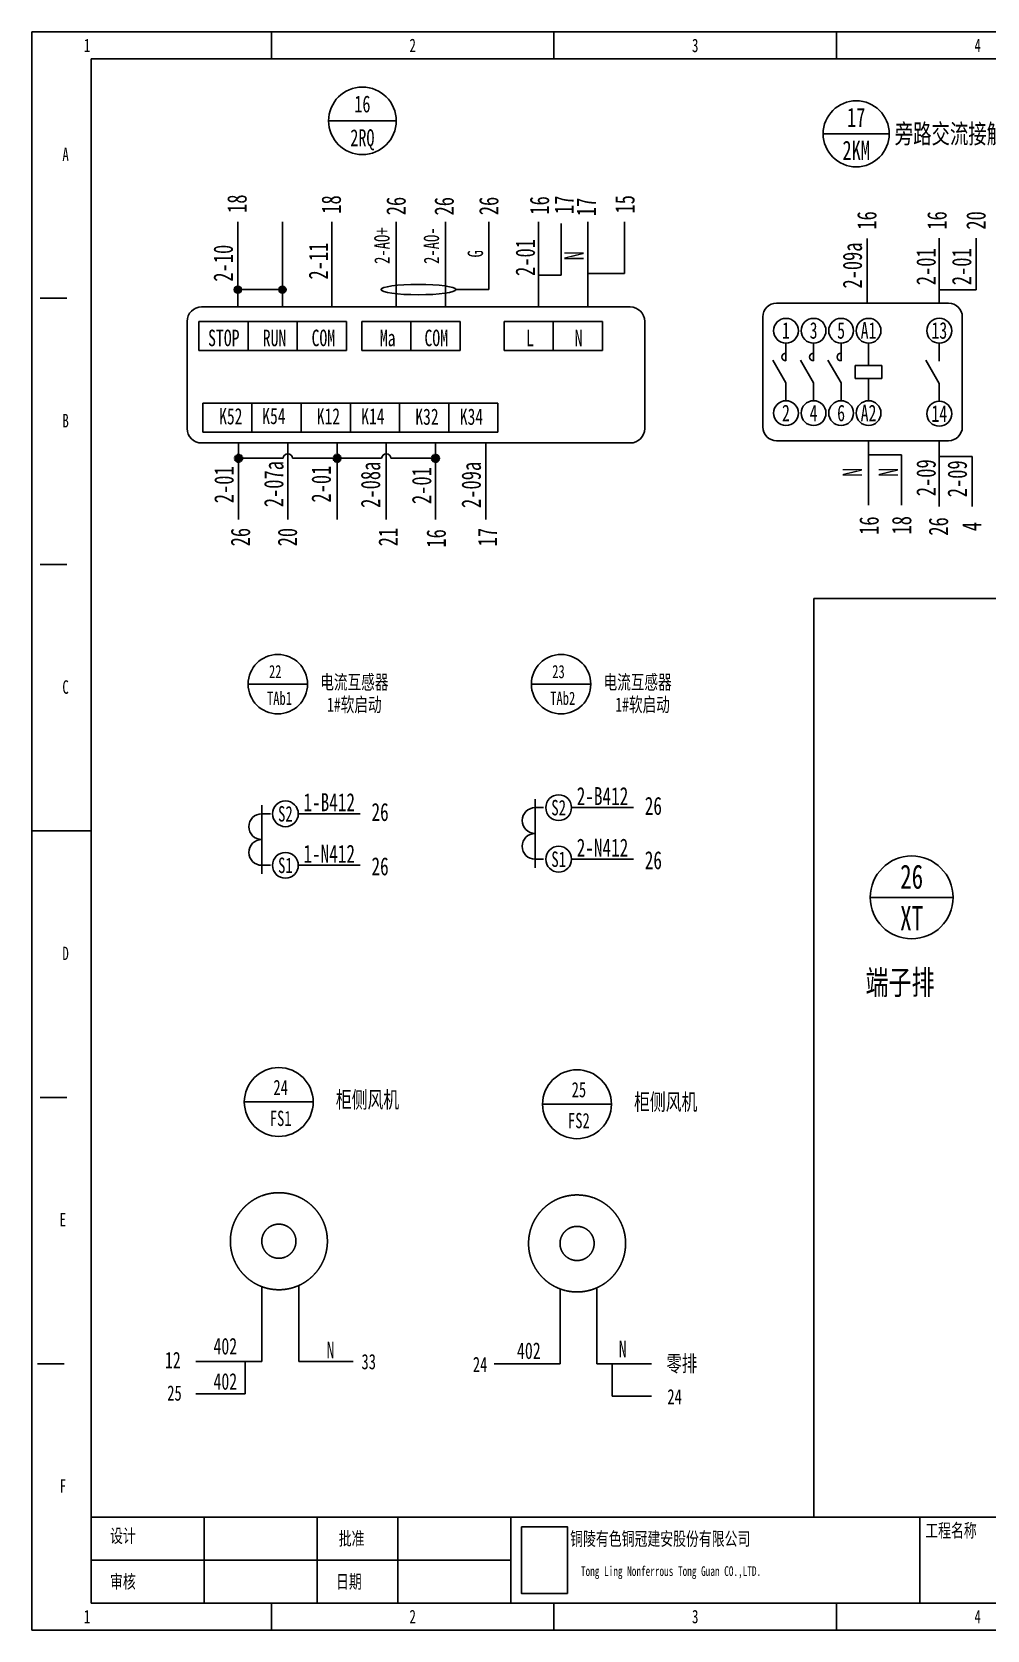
# Model space of a CAD drawing. Header units: millimetres. Extents: x 401220 to 2750366, y -101310 to 943175.
# Drawn here: x 1247942 to 1274219, y 229763 to 273735 of the extents above; entities that cross this region are included whole.
import ezdxf
from ezdxf.enums import TextEntityAlignment as Align

# ---------------------------------------------------------------- set-up
doc = ezdxf.new("R2010")
doc.units = ezdxf.units.MM
doc.linetypes.add('ACAD_ISO03W100', pattern=[30, 12, -18])
doc.linetypes.add('常规', pattern=[20, 10, 0, 10])
doc.layers.add('E-LITE-EQPM', color=1, linetype='Continuous')
doc.styles.add('IDQSTYLE', font='NSimSun.ttf', dxfattribs={"width": 0.7})

msp = doc.modelspace()

# ---------------------------------------------------------------- hatches: boundary and pattern name
h = msp.add_hatch(color=256)
h.dxf.hatch_style = 1
h.paths.add_polyline_path([(1253605.75573, 266742.20227), (1253605.75573, 266643.96681), (1253703.99118, 266643.96681, 0.4142135624)])
h.paths.add_polyline_path([(1253703.99118, 266643.96681), (1253605.75573, 266643.96681), (1253605.75573, 266545.73136, 0.4142135624)])
h.paths.add_polyline_path([(1253605.75573, 266742.20227, 0.4142135624), (1253507.52028, 266643.96681, 0.4142135624), (1253605.75573, 266545.73136), (1253605.75573, 266643.96681)])
h = msp.add_hatch(color=256)
h.dxf.hatch_style = 1
h.paths.add_polyline_path([(1254834.29884, 266742.20227), (1254834.29884, 266643.96681), (1254932.53429, 266643.96681, 0.4142135624)])
h.paths.add_polyline_path([(1254932.53429, 266643.96681), (1254834.29884, 266643.96681), (1254834.29884, 266545.73136, 0.4142135624)])
h.paths.add_polyline_path([(1254834.29884, 266742.20227, 0.4142135624), (1254736.06338, 266643.96681, 0.4142135624), (1254834.29884, 266545.73136), (1254834.29884, 266643.96681)])
at = {"linetype": 'ACAD_ISO03W100'}
h = msp.add_hatch(color=256, dxfattribs=at)
h.dxf.hatch_style = 1
h.paths.add_polyline_path([(1253628.23937, 262114.50827, 0.4142135624), (1253516.79223, 262003.06113, 0.4142135624), (1253628.23937, 261891.61399)])
h.paths.add_polyline_path([(1253628.23937, 261891.61399, 0.4142135624), (1253739.68652, 262003.06113, 0.4142135624), (1253628.23937, 262114.50827)])
h = msp.add_hatch(color=256, dxfattribs=at)
h.dxf.hatch_style = 1
h.paths.add_polyline_path([(1256335.78715, 262114.50827, 0.4142135624), (1256224.34001, 262003.06113, 0.4142135624), (1256335.78715, 261891.61399)])
h.paths.add_polyline_path([(1256335.78715, 261891.61399, 0.4142135624), (1256447.23429, 262003.06113, 0.4142135624), (1256335.78715, 262114.50827)])
h = msp.add_hatch(color=256, dxfattribs=at)
h.dxf.hatch_style = 1
h.paths.add_polyline_path([(1259043.33493, 262114.50827, 0.4142135624), (1258931.88779, 262003.06113, 0.4142135624), (1259043.33493, 261891.61399)])
h.paths.add_polyline_path([(1259043.33493, 261891.61399, 0.4142135624), (1259154.78207, 262003.06113, 0.4142135624), (1259043.33493, 262114.50827)])

# ---------------------------------------------------------------- linework, layer by layer
at = {"ltscale": 4}
for p, q in [((1254530.53156, 272994.34686), (1254530.53156, 273734.61471)), ((1262303.34399, 272994.34686), (1262303.34399, 273734.61471)), ((1270076.15641, 272994.34686), (1270076.15641, 273734.61471)), ((1248164.22805, 266405.96299), (1248904.4959, 266405.96299)), ((1248164.22805, 259077.31128), (1248904.4959, 259077.31128)), ((1247942.14769, 251748.65956), (1249570.73696, 251748.65956)), ((1248164.22805, 244420.00784), (1248904.4959, 244420.00784)), ((1248090.20126, 237091.35612), (1248830.46911, 237091.35612)), ((1249570.73696, 232871.82938), (1308199.9507, 232871.82938)), ((1249935.28786, 232871.82938), (1308564.5016, 232871.82938)), ((1250016.93806, 232871.82938), (1308646.1518, 232871.82938)), ((1250381.48895, 232871.82938), (1309010.70269, 232871.82938)), ((1252679.86193, 232871.82938), (1252679.86193, 230502.97226)), ((1255788.9869, 232871.82938), (1255788.9869, 230502.97226)), ((1258009.79046, 232871.82938), (1258009.79046, 230502.97226)), ((1261118.91543, 232871.82938), (1261118.91543, 230502.97226)), ((1272370.98675, 232871.82938), (1272370.98675, 230502.97226)), ((1249570.73696, 231687.40082), (1261118.91543, 231687.40082)), ((1254530.53156, 229762.70441), (1254530.53156, 230502.97226)), ((1262303.34399, 229762.70441), (1262303.34399, 230502.97226)), ((1270076.15641, 229762.70441), (1270076.15641, 230502.97226))]:
    msp.add_line(p, q, dxfattribs=at)
for p, q in [((1249570.73696, 232871.82938), (1249570.73696, 272994.34686)), ((1249570.73696, 272994.34686), (1309010.70269, 272994.34686)), ((1256103.63526, 271289.48598), (1257963.12993, 271289.48598)), ((1269710.14021, 270932.31058), (1271527.90317, 270932.31058)), ((1253605.75573, 266403.6637), (1253605.75573, 268510.18662)), ((1253605.75573, 266170.35524), (1253605.75573, 268276.87817)), ((1254834.29884, 266403.6637), (1254834.29884, 268510.18662)), ((1254834.29884, 266170.35524), (1254834.29884, 268276.87817)), ((1256188.07272, 266403.6637), (1256188.07272, 268510.18662)), ((1256188.07272, 266170.35524), (1256188.07272, 268276.87817)), ((1257962.12565, 266403.6637), (1257962.12565, 268510.18662)), ((1257962.12565, 266170.35524), (1257962.12565, 268276.87817)), ((1259315.89954, 266403.6637), (1259315.89954, 268510.18662)), ((1259315.89954, 266170.35524), (1259315.89954, 268276.87817)), ((1260512.06126, 266646.01887), (1260512.06126, 268510.18662)), ((1261877.74145, 266403.6637), (1261877.74145, 268510.18662)), ((1261877.74145, 266170.35524), (1261877.74145, 268276.87817)), ((1262505.69844, 267039.91853), (1262505.69844, 268459.78725)), ((1263231.51534, 266403.6637), (1263231.51534, 268510.18662)), ((1263231.51534, 266170.35524), (1263231.51534, 268276.87817)), ((1264248.50565, 267090.3179), (1264248.50565, 268510.18662)), ((1270919.12262, 266274.76427), (1270919.12262, 268049.49173)), ((1272899.05067, 266274.76427), (1272899.05067, 268062.19504)), ((1273916.04098, 266642.32632), (1273916.04098, 268062.19504)), ((1261877.74145, 267039.91853), (1262505.69844, 267039.91853)), ((1263231.51534, 267090.3179), (1264248.50565, 267090.3179)), ((1253605.75573, 266643.96681), (1254834.29884, 266643.96681)), ((1259603.31111, 266646.01887), (1260512.06126, 266646.01887)), ((1272899.05067, 266642.32632), (1273916.04098, 266642.32632)), ((1252609.38713, 266170.35524), (1259771.37668, 266170.35524)), ((1257830.22637, 266170.35524), (1264401.63845, 266170.35524)), ((1268428.95365, 266274.76427), (1273160.28179, 266274.76427)), ((1252533.63434, 265771.60622), (1252533.63434, 264974.10816)), ((1252533.63434, 265771.60622), (1253887.40823, 265771.60622)), ((1252533.63434, 264974.10816), (1252533.63434, 265771.60622)), ((1253484.0478, 265771.60622), (1252686.54975, 265771.60622)), ((1254684.90629, 265771.60622), (1253887.40823, 265771.60622)), ((1253887.40823, 265771.60622), (1253887.40823, 264974.10816)), ((1253887.40823, 264974.10816), (1253887.40823, 265771.60622)), ((1253887.40823, 265771.60622), (1253887.40823, 264974.10816)), ((1253887.40823, 265771.60622), (1255241.18212, 265771.60622)), ((1253887.40823, 264974.10816), (1253887.40823, 265771.60622)), ((1255241.18212, 265771.60622), (1255241.18212, 264974.10816)), ((1255241.18212, 265771.60622), (1256594.95601, 265771.60622)), ((1255241.18212, 264974.10816), (1255241.18212, 265771.60622)), ((1256594.95601, 265771.60622), (1256594.95601, 264974.10816)), ((1256594.95601, 264974.10816), (1256594.95601, 265771.60622)), ((1257812.7331, 265771.60622), (1257015.23504, 265771.60622)), ((1257015.23504, 265771.60622), (1257015.23504, 264974.10816)), ((1257015.23504, 264974.10816), (1257015.23504, 265771.60622)), ((1257015.23504, 265771.60622), (1257015.23504, 264974.10816)), ((1257015.23504, 265771.60622), (1258369.00893, 265771.60622)), ((1257015.23504, 264974.10816), (1257015.23504, 265771.60622)), ((1258369.00893, 265771.60622), (1258369.00893, 264974.10816)), ((1258369.00893, 265771.60622), (1259722.78282, 265771.60622)), ((1258369.00893, 264974.10816), (1258369.00893, 265771.60622)), ((1259722.78282, 265771.60622), (1259722.78282, 264974.10816)), ((1259722.78282, 264974.10816), (1259722.78282, 265771.60622)), ((1261728.3489, 265771.60622), (1260930.85085, 265771.60622)), ((1260930.85085, 265771.60622), (1260930.85085, 264974.10816)), ((1260930.85085, 264974.10816), (1260930.85085, 265771.60622)), ((1260930.85085, 265771.60622), (1260930.85085, 264974.10816)), ((1260930.85085, 265771.60622), (1262284.62474, 265771.60622)), ((1260930.85085, 264974.10816), (1260930.85085, 265771.60622)), ((1262284.62474, 265771.60622), (1262284.62474, 264974.10816)), ((1262284.62474, 265771.60622), (1263638.39863, 265771.60622)), ((1262284.62474, 264974.10816), (1262284.62474, 265771.60622)), ((1263638.39863, 265771.60622), (1263638.39863, 264974.10816)), ((1263638.39863, 264974.10816), (1263638.39863, 265771.60622)), ((1268050.25304, 265896.06366), (1268050.25304, 262866.45872)), ((1273538.9824, 262866.45872), (1273538.9824, 265896.06366)), ((1268686.63094, 265173.03907), (1268686.63094, 264984.5624)), ((1269446.72083, 265173.03907), (1269446.72083, 264984.5624)), ((1270204.12206, 265173.03907), (1270204.12206, 264984.5624)), ((1270958.83464, 265173.03907), (1270958.83464, 264984.5624)), ((1272905.37249, 265170.59944), (1272905.37249, 264980.77367)), ((1253887.40823, 264974.10816), (1252533.63434, 264974.10816)), ((1252686.54975, 264974.10816), (1253484.0478, 264974.10816)), ((1253887.40823, 264974.10816), (1254684.90629, 264974.10816)), ((1255241.18212, 264974.10816), (1253887.40823, 264974.10816)), ((1254040.32364, 264974.10816), (1254837.82169, 264974.10816)), ((1256594.95601, 264974.10816), (1255241.18212, 264974.10816)), ((1257015.23504, 264974.10816), (1257812.7331, 264974.10816)), ((1258369.00893, 264974.10816), (1257015.23504, 264974.10816)), ((1257168.15045, 264974.10816), (1257965.6485, 264974.10816)), ((1259722.78282, 264974.10816), (1258369.00893, 264974.10816)), ((1260930.85085, 264974.10816), (1261728.3489, 264974.10816)), ((1262284.62474, 264974.10816), (1260930.85085, 264974.10816)), ((1261083.76625, 264974.10816), (1261881.26431, 264974.10816)), ((1263638.39863, 264974.10816), (1262284.62474, 264974.10816)), ((1268686.63091, 264681.60191), (1268686.63094, 264984.5624)), ((1269446.7208, 264681.60191), (1269446.72083, 264984.5624)), ((1270204.12204, 264681.60191), (1270204.12206, 264984.5624)), ((1270958.83464, 264984.5624), (1270958.83461, 264560.41771)), ((1272905.37249, 264980.77367), (1272905.37247, 264675.64462)), ((1268686.63087, 264075.68092), (1268323.07832, 264705.37251)), ((1269446.72076, 264075.68092), (1269083.16821, 264705.37251)), ((1270204.12199, 264075.68092), (1269840.56945, 264705.37251)), ((1270595.28201, 264560.41774), (1270595.28198, 264196.86515)), ((1271322.3872, 264560.41768), (1270595.28201, 264560.41774)), ((1271322.38717, 264196.86509), (1271322.3872, 264560.41768)), ((1272905.37242, 264065.38652), (1272539.21761, 264699.58537)), ((1268686.63084, 263772.72043), (1268686.63087, 264075.68092)), ((1269446.72073, 263772.72043), (1269446.72076, 264075.68092)), ((1270204.12197, 263772.72043), (1270204.12199, 264075.68092)), ((1270595.28198, 264196.86515), (1271322.38717, 264196.86509)), ((1270958.83458, 264196.86512), (1270958.83454, 263772.72043)), ((1272905.37239, 263760.25746), (1272905.37242, 264065.38652)), ((1252640.98124, 263524.17196), (1253994.75513, 263524.17196)), ((1252640.98124, 262726.6739), (1252640.98124, 263524.17196)), ((1252640.98124, 263524.17196), (1253994.75513, 263524.17196)), ((1252640.98124, 262726.6739), (1252640.98124, 263524.17196)), ((1253994.75513, 263524.17196), (1253994.75513, 262726.6739)), ((1253994.75513, 263524.17196), (1255348.52902, 263524.17196)), ((1253994.75513, 262726.6739), (1253994.75513, 263524.17196)), ((1253994.75513, 263524.17196), (1255348.52902, 263524.17196)), ((1253994.75513, 262726.6739), (1253994.75513, 263524.17196)), ((1253994.75513, 263524.17196), (1253994.75513, 262726.6739)), ((1253994.75513, 263524.17196), (1255348.52902, 263524.17196)), ((1253994.75513, 262726.6739), (1253994.75513, 263524.17196)), ((1253994.75513, 263524.17196), (1255348.52902, 263524.17196)), ((1253994.75513, 262726.6739), (1253994.75513, 263524.17196)), ((1255348.52902, 263524.17196), (1256702.30291, 263524.17196)), ((1255348.52902, 262726.6739), (1255348.52902, 263524.17196)), ((1255348.52902, 263524.17196), (1255348.52902, 262726.6739)), ((1255348.52902, 263524.17196), (1255348.52902, 262726.6739)), ((1255348.52902, 263524.17196), (1256702.30291, 263524.17196)), ((1255348.52902, 262726.6739), (1255348.52902, 263524.17196)), ((1255348.52902, 263524.17196), (1255348.52902, 262726.6739)), ((1255348.52902, 263524.17196), (1255348.52902, 262726.6739)), ((1256702.30291, 263524.17196), (1256702.30291, 262726.6739)), ((1256702.30291, 263524.17196), (1258056.0768, 263524.17196)), ((1256702.30291, 262726.6739), (1256702.30291, 263524.17196)), ((1256702.30291, 263524.17196), (1258056.0768, 263524.17196)), ((1256702.30291, 262726.6739), (1256702.30291, 263524.17196)), ((1256702.30291, 263524.17196), (1256702.30291, 262726.6739)), ((1256702.30291, 263524.17196), (1258056.0768, 263524.17196)), ((1256702.30291, 262726.6739), (1256702.30291, 263524.17196)), ((1256702.30291, 263524.17196), (1258056.0768, 263524.17196)), ((1256702.30291, 262726.6739), (1256702.30291, 263524.17196)), ((1258056.0768, 263524.17196), (1259409.85069, 263524.17196)), ((1258056.0768, 262726.6739), (1258056.0768, 263524.17196)), ((1258056.0768, 263524.17196), (1258056.0768, 262726.6739)), ((1258056.0768, 263524.17196), (1258056.0768, 262726.6739)), ((1258056.0768, 262726.6739), (1258056.0768, 263524.17196)), ((1258056.0768, 263524.17196), (1258056.0768, 262726.6739)), ((1258056.0768, 263524.17196), (1258056.0768, 262726.6739)), ((1259409.85069, 263524.17196), (1259409.85069, 262726.6739)), ((1259409.85069, 263524.17196), (1260763.62458, 263524.17196)), ((1259409.85069, 262726.6739), (1259409.85069, 263524.17196)), ((1259409.85069, 263524.17196), (1260763.62458, 263524.17196)), ((1259409.85069, 262726.6739), (1259409.85069, 263524.17196)), ((1260763.62458, 263524.17196), (1260763.62458, 262726.6739)), ((1260763.62458, 263524.17196), (1260763.62458, 262726.6739)), ((1268686.63094, 263772.72043), (1268686.63094, 263587.3547)), ((1269446.72083, 263772.72043), (1269446.72083, 263587.3547)), ((1270204.12206, 263772.72043), (1270204.12206, 263587.3547)), ((1270958.83464, 263772.72043), (1270958.83464, 263587.3547)), ((1272905.37249, 263760.25746), (1272905.37249, 263573.56491)), ((1253994.75513, 262726.6739), (1252640.98124, 262726.6739)), ((1253994.75513, 262726.6739), (1252640.98124, 262726.6739)), ((1252793.89665, 262726.6739), (1253591.39471, 262726.6739)), ((1252793.89665, 262726.6739), (1253591.39471, 262726.6739)), ((1255348.52902, 262726.6739), (1253994.75513, 262726.6739)), ((1255348.52902, 262726.6739), (1253994.75513, 262726.6739)), ((1254147.67054, 262726.6739), (1254945.16859, 262726.6739)), ((1256702.30291, 262726.6739), (1255348.52902, 262726.6739)), ((1255501.44443, 262726.6739), (1256298.94248, 262726.6739)), ((1258056.0768, 262726.6739), (1256702.30291, 262726.6739)), ((1258056.0768, 262726.6739), (1256702.30291, 262726.6739)), ((1258056.0768, 262726.6739), (1256702.30291, 262726.6739)), ((1258056.0768, 262726.6739), (1256702.30291, 262726.6739)), ((1256855.21832, 262726.6739), (1257652.71637, 262726.6739)), ((1259409.85069, 262726.6739), (1258056.0768, 262726.6739)), ((1258208.9922, 262726.6739), (1259006.49026, 262726.6739)), ((1260763.62458, 262726.6739), (1259409.85069, 262726.6739)), ((1260763.62458, 262726.6739), (1259409.85069, 262726.6739)), ((1259562.76609, 262726.6739), (1260360.26415, 262726.6739)), ((1253628.23937, 260318.9459), (1253628.23937, 262425.46882)), ((1254982.01326, 260318.9459), (1254982.01326, 262425.46882)), ((1256335.78715, 260318.9459), (1256335.78715, 262425.46882)), ((1257689.56104, 260318.9459), (1257689.56104, 262425.46882)), ((1259043.33493, 260318.9459), (1259043.33493, 262425.46882)), ((1260433.73367, 260318.9459), (1260433.73367, 262425.46882)), ((1268428.95365, 262487.7581), (1273160.28179, 262487.7581)), ((1270955.87373, 260713.03065), (1270955.87373, 262487.7581)), ((1270955.87373, 262096.70532), (1271864.44871, 262096.70532)), ((1271864.44871, 262096.70532), (1271864.44871, 260713.03065)), ((1272899.05067, 260673.22034), (1272899.05067, 262460.65111)), ((1254855.53592, 262003.06113), (1253628.23937, 262003.06113)), ((1255108.49061, 262003.06113), (1256335.78715, 262003.06113)), ((1256335.78715, 262003.06113), (1257563.0837, 262003.06113)), ((1257816.03839, 262003.06113), (1259043.33493, 262003.06113)), ((1272899.05067, 262056.89501), (1273807.62565, 262056.89501)), ((1273807.62565, 262056.89501), (1273807.62565, 260673.22034)), ((1309010.70269, 258148.82492), (1269452.43971, 258148.82492)), ((1269452.43971, 258148.82492), (1269452.43971, 232871.82938)), ((1253889.36035, 255789.06639), (1255523.44704, 255789.06639)), ((1261682.68793, 255789.06639), (1263316.77462, 255789.06639)), ((1254264.48013, 250567.72403), (1254264.48013, 252458.64773)), ((1261783.08651, 250736.19941), (1261783.08651, 252627.12311)), ((1254264.48013, 252222.28227), (1254500.84559, 252222.28227)), ((1255269.50608, 252222.28227), (1256971.33741, 252222.28227)), ((1261783.08651, 252390.75765), (1262019.45198, 252390.75765)), ((1262788.11246, 252390.75765), (1264489.94379, 252390.75765)), ((1254500.84559, 250804.08949), (1254264.48013, 250804.08949)), ((1255269.50608, 250804.08949), (1256971.33741, 250804.08949)), ((1262019.45198, 250972.56487), (1261783.08651, 250972.56487)), ((1262788.11246, 250972.56487), (1264489.94379, 250972.56487)), ((1271004.9152, 249921.63863), (1273284.61832, 249921.63863)), ((1253784.60851, 244291.97642), (1255679.36395, 244291.97642)), ((1261989.18305, 244230.40275), (1263883.93848, 244230.40275)), ((1253807.80423, 237150.95022), (1253807.80423, 236263.44732)), ((1263908.16978, 237089.37655), (1263908.16978, 236201.87364)), ((1253807.80423, 236263.44732), (1252450.28138, 236263.44732)), ((1263908.16978, 236201.87364), (1264983.18069, 236201.87364)), ((1249570.73696, 232871.82938), (1249570.73696, 230502.97226)), ((1249570.73696, 230502.97226), (1308199.9507, 230502.97226)), ((1249935.28786, 230502.97226), (1308564.5016, 230502.97226)), ((1250016.93806, 230502.97226), (1308646.1518, 230502.97226)), ((1250381.48895, 230502.97226), (1309010.70269, 230502.97226))]:
    msp.add_line(p, q)
at = {"ltscale": 10}
for p, q in [((1252210.63811, 265771.60622), (1252210.63811, 262824.21785)), ((1264800.38748, 265771.60622), (1264800.38748, 262824.21785)), ((1264401.63845, 262425.46882), (1252609.38713, 262425.46882))]:
    msp.add_line(p, q, dxfattribs=at)
at = {"ltscale": 4}
msp.add_lwpolyline([(1247942.14769, 229762.70441), (1310066.2898, 229762.70441), (1310066.2898, 273734.61471), (1247942.14769, 273734.61471)], close=True, dxfattribs=at)
msp.add_lwpolyline([(1261408.55775, 232602.74378), (1262671.93482, 232602.74378), (1262671.93482, 230771.47147), (1261408.55775, 230771.47147)], close=True)
for centre, radius in [((1257033.38259, 271289.48598), 929.74734), ((1270619.02169, 270932.31058), 908.88148), ((1253605.75573, 266643.96681), 98.23545), ((1254834.29884, 266643.96681), 98.23545), ((1268686.63094, 265513.86962), 340.83056), ((1269446.72083, 265513.86962), 340.83056), ((1270204.12206, 265513.86962), 340.83056), ((1270958.83464, 265513.86962), 340.83056), ((1272905.37249, 265513.86962), 343.27018), ((1268686.63094, 263246.52415), 340.83056), ((1269446.72083, 263246.52415), 340.83056), ((1270204.12206, 263246.52415), 340.83056), ((1270958.83464, 263246.52415), 340.83056), ((1272905.37249, 263230.29473), 343.27018), ((1254706.4037, 255789.06639), 817.04334), ((1262499.73128, 255789.06639), 817.04334), ((1254914.95788, 252222.28227), 354.54819), ((1262433.56427, 252390.75765), 354.54819), ((1254914.95788, 250804.08949), 354.54819), ((1262433.56427, 250972.56487), 354.54819), ((1272144.76676, 249921.63863), 1139.85156), ((1254731.98623, 244291.97642), 947.37772), ((1262936.56076, 244230.40275), 947.37772)]:
    msp.add_circle(centre, radius)
at = {"linetype": 'ACAD_ISO03W100'}
for centre in [(1253628.23937, 262003.06113), (1256335.78715, 262003.06113), (1259043.33493, 262003.06113)]:
    msp.add_circle(centre, 111.44714, dxfattribs=at)
at = {"ltscale": 10}
for centre, start, end in [((1252609.38713, 265771.60622), 90, 180), ((1264401.63845, 265771.60622), 0, 90), ((1252609.38713, 262824.21785), 180, 270), ((1264401.63845, 262824.21785), 270, 0)]:
    msp.add_arc(centre, 398.74903, start, end, dxfattribs=at)
for centre, radius, start, end in [((1268428.95365, 265896.06366), 378.70062, 90, 180), ((1273160.28179, 265896.06366), 378.70062, 0, 90), ((1268686.63092, 264790.66768), 109.06578, 89.999995398, 269.999995398), ((1269446.72081, 264790.66768), 109.06578, 89.999995398, 269.999995398), ((1270204.12205, 264790.66768), 109.06578, 89.999995398, 269.999995398), ((1268428.95365, 262866.45872), 378.70062, 180, 270), ((1273160.28179, 262866.45872), 378.70062, 270, 0), ((1254982.01326, 262001.22688), 126.49065, 0.83087895, 179.16912105), ((1257689.56104, 262001.22688), 126.49065, 0.83087895, 179.16912105), ((1254264.48013, 251867.73407), 354.54819, 90, 270), ((1261783.08651, 252036.20945), 354.54819, 90, 270), ((1261783.08651, 251327.11306), 354.54819, 90, 270), ((1254264.48013, 251158.63769), 354.54819, 90, 270)]:
    msp.add_arc(centre, radius, start, end)
msp.add_ellipse((1258574.32511, 266646.01887), major_axis=(1028.986, 0), ratio=0.1386099263)
at = {"layer": 'E-LITE-EQPM', "color": 0, "linetype": '常规'}
for p, q in [((1254267.34166, 239211.08085), (1254267.1058, 237150.95022)), ((1255282.39781, 239233.17032), (1255282.39781, 237150.95022)), ((1262471.91619, 239149.50718), (1262471.68034, 237089.37655)), ((1263486.97234, 239171.59665), (1263486.97234, 237089.37655)), ((1254267.1058, 237150.95022), (1252450.28138, 237150.95022)), ((1255282.39781, 237150.95022), (1256778.60616, 237150.95022)), ((1262471.68034, 237089.37655), (1260654.85591, 237089.37655)), ((1263486.97234, 237089.37655), (1264983.18069, 237089.37655))]:
    msp.add_line(p, q, dxfattribs=at)
for centre, radius in [((1254735.21491, 240461.14809), 1334.75595), ((1262939.78944, 240399.57442), 1334.75595), ((1254735.21491, 240461.14809), 469.5685), ((1262939.78944, 240399.57442), 469.5685)]:
    msp.add_circle(centre, radius, dxfattribs=at)

# ---------------------------------------------------------------- texts
at = {"style": 'IDQSTYLE', "width": 0.7}
for s, p in [('1', (1249459.69679, 273068.37365)), ('2', (1258416.93777, 273068.37365)), ('3', (1266189.7502, 273068.37365)), ('4', (1273962.56263, 273068.37365)), ('A', (1248867.48251, 270070.28885)), ('B', (1248867.48251, 262741.63713)), ('C', (1248867.48251, 255412.98542)), ('D', (1248867.48251, 248084.3337)), ('E', (1248793.45572, 240755.68198)), ('F', (1248793.45572, 233427.03027)), ('1', (1249459.69679, 229836.73119)), ('2', (1258416.93777, 229836.73119)), ('3', (1266189.7502, 229836.73119)), ('4', (1273962.56263, 229836.73119))]:
    msp.add_text(s, height=370.87419, dxfattribs=at).set_placement(p, align=Align.BOTTOM_CENTER)
for s, height, p in [('16', 464.873668, (1257033.38259, 271754.35965)), ('17', 530.180864, (1270619.02169, 271386.75132)), ('2RQ', 464.873668, (1257033.38259, 270824.61232)), ('2KM', 530.180864, (1270619.02169, 270477.86984)), ('22', 361.717843, (1254635.0036, 256134.87377)), ('23', 361.717843, (1262428.33117, 256134.87377)), ('TAb1', 361.717843, (1254752.32455, 255400.95595)), ('TAb2', 361.717843, (1262545.65213, 255400.95595)), ('S2', 425.457833, (1254914.95788, 252222.28227)), ('S2', 425.457833, (1262433.56427, 252390.75765)), ('S1', 425.457833, (1262433.56427, 250972.56487)), ('S1', 425.457833, (1254914.95788, 250804.08949)), ('26', 664.91341, (1272144.76676, 250491.56441)), ('XT', 664.91341, (1272144.76676, 249351.71285)), ('24', 419.418904, (1254785.23235, 244692.94684)), ('25', 419.418904, (1262989.80688, 244631.37317)), ('FS1', 419.418904, (1254785.23235, 243841.95478)), ('FS2', 419.418904, (1262989.80688, 243780.38111)), ('33', 419.418904, (1257207.277, 237147.63693)), ('24', 419.418904, (1260271.83339, 237070.3232)), ('零排', 443.104155, (1265819.7697, 237095.10278)), ('25', 419.418904, (1251863.63002, 236284.1392)), ('24', 419.418904, (1265622.87801, 236182.86608))]:
    msp.add_text(s, height=height, dxfattribs=at).set_placement(p, align=Align.MIDDLE_CENTER)
for s, height, p in [('框架断路器配套', 0.154958, (1256103.63526, 271289.48598)), ('旁路交流接触器', 530.180864, (1271679.38342, 270932.31058)), ('端子排', 664.91341, (1270872.97546, 247583.18179))]:
    msp.add_text(s, height=height, dxfattribs=at).set_placement(p, align=Align.MIDDLE_LEFT)
for s, height, p in [('18', 533.975843, (1253847.88005, 269009.06511)), ('18', 533.975843, (1256442.50187, 268987.60182)), ('26', 533.975843, (1258224.38766, 268944.5245)), ('26', 533.975843, (1259548.06847, 268939.01286)), ('26', 533.975843, (1260776.90143, 268946.24156)), ('16', 533.975843, (1262171.06463, 268961.44797)), ('17', 533.975843, (1262849.50564, 268978.67712)), ('17', 533.975843, (1263457.22724, 268918.38396)), ('15', 533.975843, (1264520.50259, 268993.14175)), ('16', 533.975843, (1271177.27335, 268548.44647)), ('16', 533.975843, (1273105.70673, 268548.44647)), ('20', 533.975843, (1274180.11941, 268548.44647)), ('2-AO+', 421.664313, (1257782.14054, 267854.47684)), ('2-AO-', 421.664313, (1259143.6247, 267854.47684)), ('2-10', 533.975843, (1253469.654, 267371.92175)), ('2-11', 533.975843, (1256088.15108, 267429.81368)), ('2-01', 533.975843, (1261779.21514, 267528.73232)), ('2-09a', 530.180864, (1270777.65821, 267307.64803)), ('G', 421.66431, (1260351.28085, 267629.55464)), ('N', 530.18086, (1263121.09919, 267576.89219)), ('2-01', 533.975843, (1272805.88495, 267274.52274)), ('2-01', 533.975843, (1273786.28957, 267274.52274)), ('2-01', 533.975843, (1253489.97546, 261275.64709)), ('2-07a', 533.975843, (1254859.50683, 261293.1183)), ('2-01', 533.975843, (1256164.93293, 261293.1183)), ('2-08a', 533.975843, (1257522.8079, 261275.64709)), ('2-01', 533.975843, (1258928.48833, 261252.97662)), ('2-09a', 533.975843, (1260292.1915, 261270.44783)), ('N', 530.18086, (1270777.65821, 261618.14481)), ('N', 530.18086, (1271764.77155, 261618.14481)), ('2-09', 533.975843, (1272805.88495, 261468.594)), ('2-09', 533.975843, (1273664.54417, 261439.59398)), ('16', 533.975843, (1271237.35263, 260150.57065)), ('18', 533.975843, (1272135.24245, 260160.83428)), ('26', 533.975843, (1273147.69923, 260128.17938)), ('26', 533.975843, (1253943.56573, 259834.71883)), ('20', 533.975843, (1255237.33033, 259834.71883)), ('21', 533.975843, (1258007.24589, 259834.71883)), ('16', 533.975843, (1259328.84657, 259799.33948)), ('17', 533.975843, (1260740.38371, 259834.71883)), ('4', 533.97584, (1274064.83146, 260128.17938))]:
    msp.add_text(s, height=height, rotation=89.999998466, dxfattribs=at).set_placement(p, align=Align.CENTER)
for s, height, p in [('1', 454.44074, (1268686.63094, 265295.1475)), ('3', 454.44074, (1269446.72083, 265295.1475)), ('5', 454.44074, (1270204.12206, 265295.1475)), ('A1', 454.44074, (1270958.83464, 265295.1475)), ('13', 457.693579, (1272905.37249, 265293.58191)), ('STOP', 454.44074, (1253220.45978, 265088.62897)), ('RUN', 454.44074, (1254616.07809, 265088.62897)), ('COM', 454.44074, (1255959.25942, 265088.62897)), ('Ma', 454.44074, (1257729.26264, 265088.62897)), ('COM', 454.44074, (1259065.49074, 265088.62897)), ('L', 454.44074, (1261644.87845, 265088.62897)), ('N', 454.44074, (1262981.10654, 265088.62897)), ('2', 454.44074, (1268686.63094, 263023.71624)), ('4', 454.44074, (1269446.72083, 263023.71624)), ('6', 454.44074, (1270204.12206, 263023.71624)), ('A2', 454.44074, (1270958.83464, 263023.71624)), ('14', 457.693579, (1272905.37249, 263005.89198)), ('2-B412', 496.367471, (1263639.02813, 252461.66728)), ('1-B412', 496.367471, (1256120.42174, 252293.19191)), ('2-N412', 496.367471, (1263639.02813, 251043.47451)), ('1-N412', 496.367471, (1256120.42174, 250874.99913))]:
    msp.add_text(s, height=height, dxfattribs=at).set_placement(p, align=Align.CENTER)
at = {"color": 0, "ltscale": 0.7, "style": 'IDQSTYLE', "width": 0.7}
for s, p in [('K52', (1253412.95737, 263157.06563)), ('K54', (1254598.73236, 263164.0244)), ('K12', (1256098.38797, 263157.8826)), ('K14', (1257322.3864, 263157.8826)), ('K32', (1258810.06257, 263145.31563)), ('K34', (1260034.061, 263145.31563))]:
    msp.add_text(s, height=447.060634, dxfattribs=at).set_placement(p, align=Align.MIDDLE)
at = {"ltscale": 0.8, "style": 'IDQSTYLE', "width": 0.7}
for s, height, p in [('电流互感器', 392.97741, (1256812.38226, 255845.26489)), ('电流互感器', 392.97741, (1264605.70984, 255845.26489)), ('1#软启动', 392.97741, (1256812.38226, 255227.36456)), ('1#软启动', 392.97741, (1264741.66859, 255227.36456)), ('柜侧风机', 455.664983, (1257173.90951, 244357.13969)), ('柜侧风机', 455.664983, (1265378.48404, 244295.56601)), ('402', 455.664983, (1253261.75979, 237573.4822)), ('N', 455.66498, (1256155.85289, 237471.01415)), ('402', 455.664983, (1261612.29586, 237449.81471)), ('N', 455.66498, (1264194.38202, 237497.20583)), ('12', 455.664983, (1251817.37404, 237189.49571)), ('402', 455.664983, (1253261.75979, 236603.05328))]:
    msp.add_text(s, height=height, dxfattribs=at).set_placement(p, align=Align.MIDDLE_CENTER)
at = {"style": 'IDQSTYLE', "width": 0.7}
for p in [(1257283.19291, 252024.23604), (1264801.79929, 252192.71142), (1264801.79929, 250698.18245), (1257283.19291, 250529.70708)]:
    msp.add_text('26', height=496.367471, rotation=359.999998466, dxfattribs=at).set_placement(p)
for s, p in [('工程名称', (1272519.04032, 232205.58831)), ('设计', (1250088.92446, 232057.53474)), ('批准', (1256381.20119, 231983.50796)), ('审核', (1250088.92446, 230799.0794)), ('日期', (1256307.1744, 230799.0794))]:
    msp.add_text(s, height=370.874193, dxfattribs=at).set_placement(p, align=Align.BOTTOM_LEFT)
for s, height, p in [('铜陵有色铜冠建安股份有限公司', 370.874193, (1262749.1203, 232459.42946)), ('Tong Ling Nonferrous Tong Guan CO.,LTD.', 267.0294189, (1263045.22744, 231517.85021))]:
    msp.add_text(s, height=height, dxfattribs=at).set_placement(p, align=Align.TOP_LEFT)

doc.saveas('drawing.dxf')
